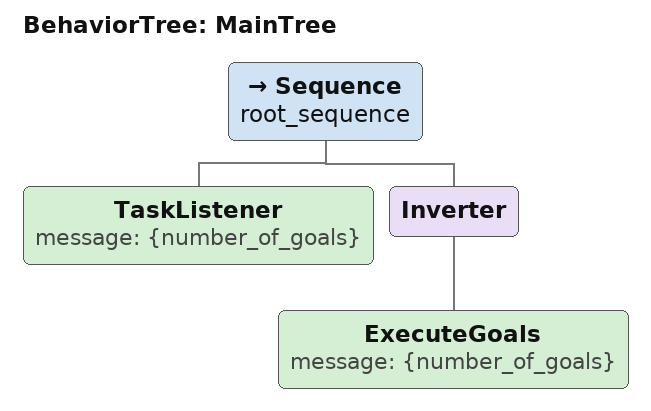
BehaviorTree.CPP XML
<root main_tree_to_execute = "MainTree" >
     <BehaviorTree ID="MainTree">
        <Sequence name="root_sequence">
            <TaskListener message="{number_of_goals}"/>
            <Inverter>
                <ExecuteGoals message="{number_of_goals}"/>
            </Inverter>
        </Sequence>
     </BehaviorTree>
 </root>
